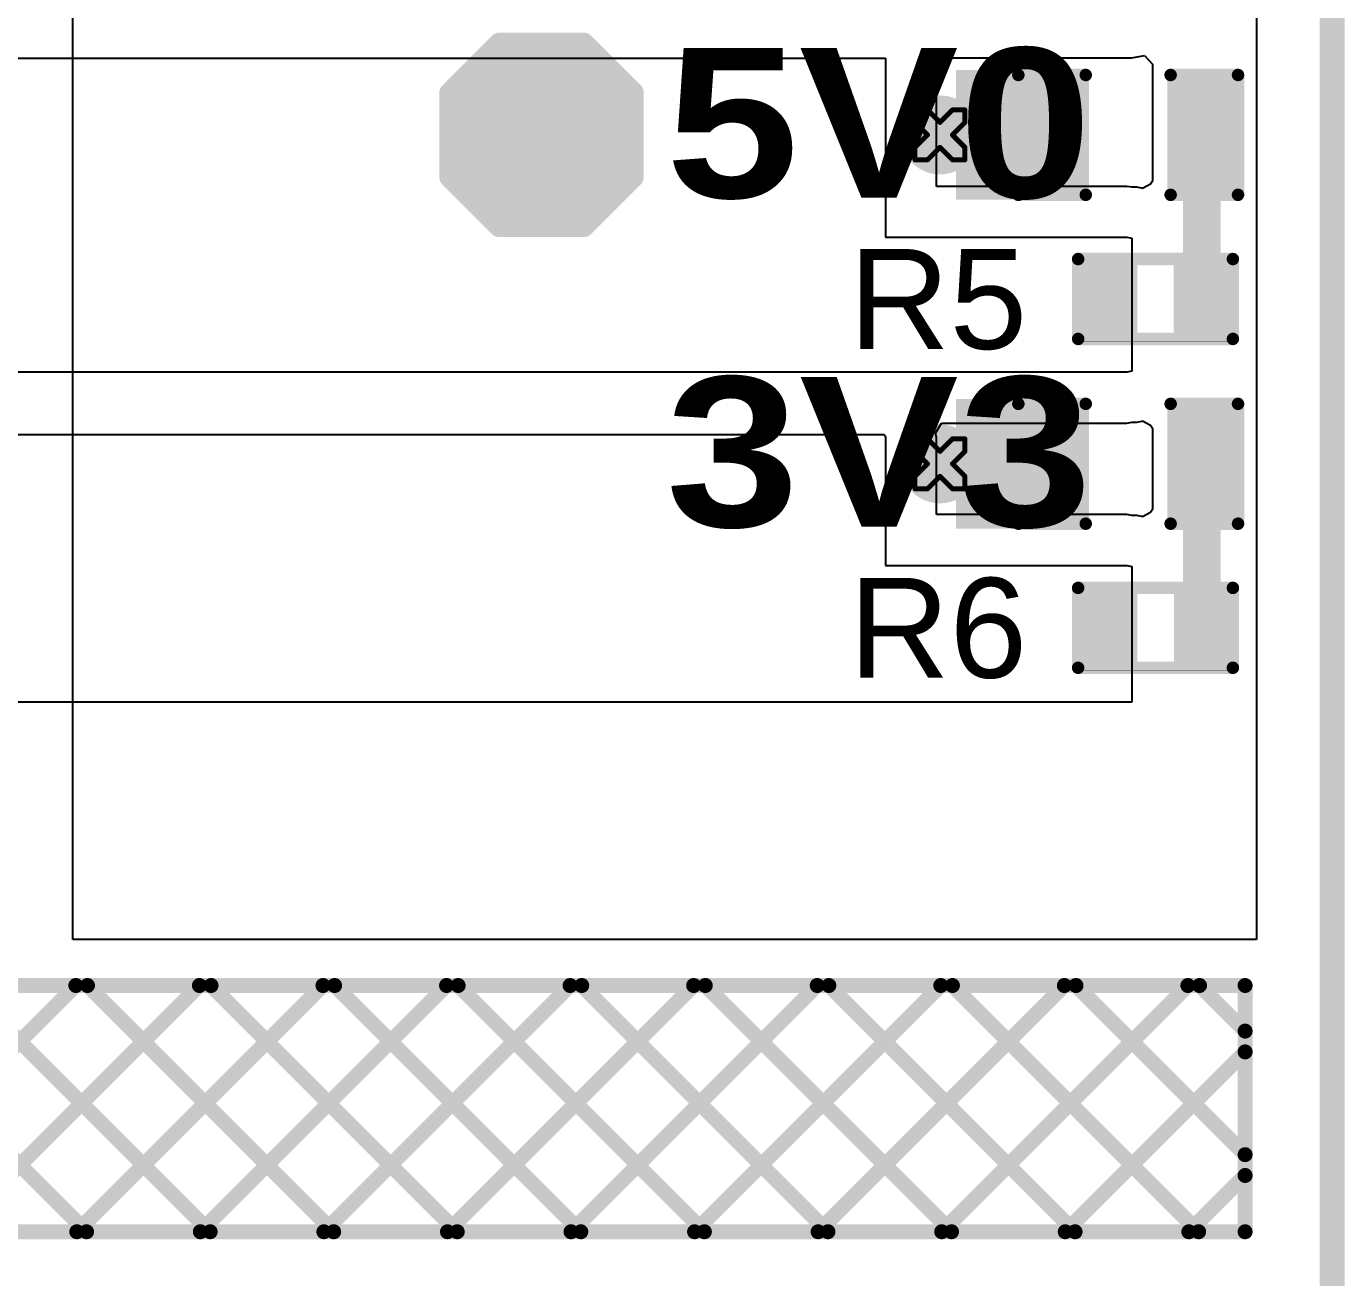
# Model space of a CAD drawing. Header units: inches. Extents: x 0 to 212, y 0 to 208.
# Drawn here: x 7.587 to 8.115, y 1.905 to 2.406 of the extents above; entities that cross this region are included whole.
import ezdxf

# ---------------------------------------------------------------- set-up
doc = ezdxf.new("R2010")
doc.units = ezdxf.units.IN
doc.header["$MEASUREMENT"] = 0
for name, color, linetype in [('Board Outline', 216, 'Continuous'), ('Bottom Layer', 5, 'Continuous'), ('Bottom Overlay', 54, 'Continuous'), ('Bottom Solder', 6, 'Continuous'), ('Drill Drawing', 1, 'Continuous'), ('Top Layer', 1, 'Continuous'), ('Top Overlay', 2, 'Continuous'), ('Top Paste', 8, 'Continuous'), ('Top Solder', 216, 'Continuous'), ('Via Holes', 16, 'Continuous')]:
    doc.layers.add(name, color=color, linetype=linetype)
doc.styles.add('Arial', font='', dxfattribs={"height": 0.2})
doc.styles.add('Arial Black_Bold', font='', dxfattribs={"height": 0.2})
doc.styles.get('Arial').set_extended_font_data('Arial')
doc.styles.get('Arial Black_Bold').set_extended_font_data('Arial Black', bold=True)

# ---------------------------------------------------------------- blocks, each defined once
blk = doc.blocks.new('T__________19')
at = {"layer": 'Top Layer'}
blk.add_hatch(color=1, dxfattribs=at).paths.add_polyline_path([(0.015, 0.03), (-0.015, 0.03), (-0.03, 0.015), (-0.03, -0.015), (-0.015, -0.03), (0.015, -0.03), (0.03, -0.015), (0.03, 0.015)])
at = {"layer": 'Top Paste'}
blk.add_hatch(color=8, dxfattribs=at).paths.add_polyline_path([(0.015, 0.03), (-0.015, 0.03), (-0.03, 0.015), (-0.03, -0.015), (-0.015, -0.03), (0.015, -0.03), (0.03, -0.015), (0.03, 0.015)])
at = {"layer": 'Top Solder'}
blk.add_hatch(color=216, dxfattribs=at).paths.add_polyline_path([(0.017, 0.034), (-0.017, 0.034), (-0.034, 0.017), (-0.034, -0.017), (-0.017, -0.034), (0.017, -0.034), (0.034, -0.017), (0.034, 0.017)])
at = {"layer": 'Top Overlay'}
for points in [[(-0.037, 0.017, 0.007874, 0.007874, 0), (-0.017, 0.037, 0.007874, 0.007874, 0)], [(-0.017, 0.037, 0.007874, 0.007874, 0), (0.017, 0.037, 0.007874, 0.007874, 0)], [(0.017, 0.037, 0.007874, 0.007874, 0), (0.037, 0.017, 0.007874, 0.007874, 0)], [(-0.037, -0.017, 0.007874, 0.007874, 0), (-0.037, 0.017, 0.007874, 0.007874, 0)], [(0.037, -0.017, 0.007874, 0.007874, 0), (0.037, 0.017, 0.007874, 0.007874, 0)], [(-0.037, -0.017, 0.007874, 0.007874, 0), (-0.017, -0.037, 0.007874, 0.007874, 0)], [(0.017, -0.037, 0.007874, 0.007874, 0), (0.037, -0.017, 0.007874, 0.007874, 0)], [(-0.017, -0.037, 0.007874, 0.007874, 0), (0.017, -0.037, 0.007874, 0.007874, 0)]]:
    blk.add_lwpolyline(points, format="xyseb", dxfattribs=at)
for points in [[(-0.0189685, 0.037, 0.003937, 0.003937, 1), (-0.0150315, 0.037, 0.003937, 0.003937, 1)], [(-0.0189685, 0.037, 0.003937, 0.003937, 1), (-0.0150315, 0.037, 0.003937, 0.003937, 1)], [(0.0150315, 0.037, 0.003937, 0.003937, 1), (0.0189685, 0.037, 0.003937, 0.003937, 1)], [(0.0150315, 0.037, 0.003937, 0.003937, 1), (0.0189685, 0.037, 0.003937, 0.003937, 1)], [(-0.0389685, 0.017, 0.003937, 0.003937, 1), (-0.0350315, 0.017, 0.003937, 0.003937, 1)], [(-0.0389685, 0.017, 0.003937, 0.003937, 1), (-0.0350315, 0.017, 0.003937, 0.003937, 1)], [(0.0350315, 0.017, 0.003937, 0.003937, 1), (0.0389685, 0.017, 0.003937, 0.003937, 1)], [(0.0350315, 0.017, 0.003937, 0.003937, 1), (0.0389685, 0.017, 0.003937, 0.003937, 1)], [(-0.0389685, -0.017, 0.003937, 0.003937, 1), (-0.0350315, -0.017, 0.003937, 0.003937, 1)], [(-0.0389685, -0.017, 0.003937, 0.003937, 1), (-0.0350315, -0.017, 0.003937, 0.003937, 1)], [(0.0350315, -0.017, 0.003937, 0.003937, 1), (0.0389685, -0.017, 0.003937, 0.003937, 1)], [(0.0350315, -0.017, 0.003937, 0.003937, 1), (0.0389685, -0.017, 0.003937, 0.003937, 1)], [(-0.0189685, -0.037, 0.003937, 0.003937, 1), (-0.0150315, -0.037, 0.003937, 0.003937, 1)], [(-0.0189685, -0.037, 0.003937, 0.003937, 1), (-0.0150315, -0.037, 0.003937, 0.003937, 1)], [(0.0150315, -0.037, 0.003937, 0.003937, 1), (0.0189685, -0.037, 0.003937, 0.003937, 1)], [(0.0150315, -0.037, 0.003937, 0.003937, 1), (0.0189685, -0.037, 0.003937, 0.003937, 1)]]:
    blk.add_lwpolyline(points, format="xyseb", close=True, dxfattribs=at)
blk = doc.blocks.new('R___0402_75')
at = {"layer": 'Top Layer'}
for points in [[(-0.0275, -0.0125), (-0.0275, 0.0125), (-0.009499999999999998, 0.0125), (-0.009500000000000001, -0.0125)], [(0.009499999999999998, -0.0125), (0.009500000000000001, 0.0125), (0.0275, 0.0125), (0.0275, -0.0125)]]:
    blk.add_hatch(color=1, dxfattribs=at).paths.add_polyline_path(points)
at = {"layer": 'Top Paste'}
for points in [[(-0.0275, -0.0125), (-0.0275, 0.0125), (-0.009499999999999998, 0.0125), (-0.009500000000000001, -0.0125)], [(0.009499999999999998, -0.0125), (0.009500000000000001, 0.0125), (0.0275, 0.0125), (0.0275, -0.0125)]]:
    blk.add_hatch(color=8, dxfattribs=at).paths.add_polyline_path(points)
at = {"layer": 'Top Solder'}
for points in [[(-0.0296654, -0.0146654), (-0.0296654, 0.0146654), (-0.007334599999999998, 0.0146654), (-0.007334600000000002, -0.0146654)], [(0.007334599999999998, -0.0146654), (0.007334600000000002, 0.0146654), (0.0296654, 0.0146654), (0.0296654, -0.0146654)]]:
    blk.add_hatch(color=216, dxfattribs=at).paths.add_polyline_path(points)
at = {"layer": 'Top Overlay'}
for points in [[(-0.031, 0.016, 0.005, 0.005, 0), (0.031, 0.016, 0.005, 0.005, 0)], [(-0.031, -0.016, 0.005, 0.005, 0), (-0.031, 0.016, 0.005, 0.005, 0)], [(0.031, -0.016, 0.005, 0.005, 0), (0.031, 0.016, 0.005, 0.005, 0)], [(-0.031, -0.016, 0.005, 0.005, 0), (0.031, -0.016, 0.005, 0.005, 0)], [(-0.0319999, -0.017, 0.000127, 0.000127, 0), (0.032, -0.017, 0.000127, 0.000127, 0)]]:
    blk.add_lwpolyline(points, format="xyseb", dxfattribs=at)
for points in [[(-0.03225, 0.016, 0.0025, 0.0025, 1), (-0.02975, 0.016, 0.0025, 0.0025, 1)], [(-0.03225, 0.016, 0.0025, 0.0025, 1), (-0.02975, 0.016, 0.0025, 0.0025, 1)], [(0.02975, 0.016, 0.0025, 0.0025, 1), (0.03225, 0.016, 0.0025, 0.0025, 1)], [(0.02975, 0.016, 0.0025, 0.0025, 1), (0.03225, 0.016, 0.0025, 0.0025, 1)], [(-0.03225, -0.016, 0.0025, 0.0025, 1), (-0.02975, -0.016, 0.0025, 0.0025, 1)], [(-0.03225, -0.016, 0.0025, 0.0025, 1), (-0.02975, -0.016, 0.0025, 0.0025, 1)], [(0.02975, -0.016, 0.0025, 0.0025, 1), (0.03225, -0.016, 0.0025, 0.0025, 1)], [(0.02975, -0.016, 0.0025, 0.0025, 1), (0.03225, -0.016, 0.0025, 0.0025, 1)], [(-0.0320316, -0.017, 6.35e-05, 6.35e-05, 1), (-0.0319682, -0.017, 6.35e-05, 6.35e-05, 1)], [(0.0319683, -0.017, 6.35e-05, 6.35e-05, 1), (0.0320317, -0.017, 6.35e-05, 6.35e-05, 1)]]:
    blk.add_lwpolyline(points, format="xyseb", close=True, dxfattribs=at)
blk = doc.blocks.new('R___0402_76')
at = {"layer": 'Top Layer'}
for points in [[(-0.0275, -0.0125), (-0.0275, 0.0125), (-0.009499999999999998, 0.0125), (-0.009500000000000001, -0.0125)], [(0.009499999999999998, -0.0125), (0.009500000000000001, 0.0125), (0.0275, 0.0125), (0.0275, -0.0125)]]:
    blk.add_hatch(color=1, dxfattribs=at).paths.add_polyline_path(points)
at = {"layer": 'Top Paste'}
for points in [[(-0.0275, -0.0125), (-0.0275, 0.0125), (-0.009499999999999998, 0.0125), (-0.009500000000000001, -0.0125)], [(0.009499999999999998, -0.0125), (0.009500000000000001, 0.0125), (0.0275, 0.0125), (0.0275, -0.0125)]]:
    blk.add_hatch(color=8, dxfattribs=at).paths.add_polyline_path(points)
at = {"layer": 'Top Solder'}
for points in [[(-0.0296654, -0.0146654), (-0.0296654, 0.0146654), (-0.007334599999999998, 0.0146654), (-0.007334600000000002, -0.0146654)], [(0.007334599999999998, -0.0146654), (0.007334600000000002, 0.0146654), (0.0296654, 0.0146654), (0.0296654, -0.0146654)]]:
    blk.add_hatch(color=216, dxfattribs=at).paths.add_polyline_path(points)
at = {"layer": 'Top Overlay'}
for points in [[(-0.031, 0.016, 0.005, 0.005, 0), (0.031, 0.016, 0.005, 0.005, 0)], [(-0.031, -0.016, 0.005, 0.005, 0), (-0.031, 0.016, 0.005, 0.005, 0)], [(0.031, -0.016, 0.005, 0.005, 0), (0.031, 0.016, 0.005, 0.005, 0)], [(-0.031, -0.016, 0.005, 0.005, 0), (0.031, -0.016, 0.005, 0.005, 0)], [(-0.0319999, -0.017, 0.000127, 0.000127, 0), (0.032, -0.017, 0.000127, 0.000127, 0)]]:
    blk.add_lwpolyline(points, format="xyseb", dxfattribs=at)
for points in [[(-0.03225, 0.016, 0.0025, 0.0025, 1), (-0.02975, 0.016, 0.0025, 0.0025, 1)], [(-0.03225, 0.016, 0.0025, 0.0025, 1), (-0.02975, 0.016, 0.0025, 0.0025, 1)], [(0.02975, 0.016, 0.0025, 0.0025, 1), (0.03225, 0.016, 0.0025, 0.0025, 1)], [(0.02975, 0.016, 0.0025, 0.0025, 1), (0.03225, 0.016, 0.0025, 0.0025, 1)], [(-0.03225, -0.016, 0.0025, 0.0025, 1), (-0.02975, -0.016, 0.0025, 0.0025, 1)], [(-0.03225, -0.016, 0.0025, 0.0025, 1), (-0.02975, -0.016, 0.0025, 0.0025, 1)], [(0.02975, -0.016, 0.0025, 0.0025, 1), (0.03225, -0.016, 0.0025, 0.0025, 1)], [(0.02975, -0.016, 0.0025, 0.0025, 1), (0.03225, -0.016, 0.0025, 0.0025, 1)], [(-0.0320316, -0.017, 6.35e-05, 6.35e-05, 1), (-0.0319682, -0.017, 6.35e-05, 6.35e-05, 1)], [(0.0319683, -0.017, 6.35e-05, 6.35e-05, 1), (0.0320317, -0.017, 6.35e-05, 6.35e-05, 1)]]:
    blk.add_lwpolyline(points, format="xyseb", close=True, dxfattribs=at)
blk = doc.blocks.new('LED_0603_88')
at = {"layer": 'Top Layer'}
for points in [[(-0.03937, 0.01968505), (-0.019685, 0.01968505), (-0.019685, -0.01968505), (-0.03937, -0.01968505)], [(0.0196851, 0.01968505), (0.0393701, 0.01968505), (0.0393701, -0.01968505), (0.0196851, -0.01968505)]]:
    blk.add_hatch(color=1, dxfattribs=at).paths.add_polyline_path(points)
at = {"layer": 'Top Overlay'}
blk.add_hatch(color=2, dxfattribs=at).paths.add_polyline_path([(0.0440003, -0.0259993), (0.0690001, -0.0259993), (0.0690001, 0.0260007), (0.0440003, 0.0260007)])
at = {"layer": 'Top Paste'}
for points in [[(-0.03937, 0.01968505), (-0.019685, 0.01968505), (-0.019685, -0.01968505), (-0.03937, -0.01968505)], [(0.0196851, 0.01968505), (0.0393701, 0.01968505), (0.0393701, -0.01968505), (0.0196851, -0.01968505)]]:
    blk.add_hatch(color=8, dxfattribs=at).paths.add_polyline_path(points)
at = {"layer": 'Top Solder'}
for points in [[(-0.04337, 0.02368505), (-0.015685, 0.02368505), (-0.015685, -0.02368505), (-0.04337, -0.02368505)], [(0.0156851, 0.02368505), (0.0433701, 0.02368505), (0.0433701, -0.02368505), (0.0156851, -0.02368505)]]:
    blk.add_hatch(color=216, dxfattribs=at).paths.add_polyline_path(points)
at = {"layer": 'Top Overlay'}
for points in [[(-0.017, 0.024, 0.005, 0.005, 0), (-0.044, 0.0240001, 0.005, 0.005, 0)], [(-0.044, 0.0240001, 0.005, 0.005, 0), (-0.044, -0.0240001, 0.005, 0.005, 0)], [(0.0440001, 0.024, 0.005, 0.005, 0), (0.017, 0.0240001, 0.005, 0.005, 0)], [(0.0440001, 0.024, 0.005, 0.005, 0), (0.0440001, -0.024, 0.005, 0.005, 0)], [(-0.017, -0.024, 0.005, 0.005, 0), (-0.044, -0.0240001, 0.005, 0.005, 0)], [(0.0440001, -0.024, 0.005, 0.005, 0), (0.017, -0.0240001, 0.005, 0.005, 0)]]:
    blk.add_lwpolyline(points, format="xyseb", dxfattribs=at)
for points in [[(-0.04525, 0.0240001, 0.0025, 0.0025, 1), (-0.04275, 0.0240001, 0.0025, 0.0025, 1)], [(-0.04525, 0.0240001, 0.0025, 0.0025, 1), (-0.04275, 0.0240001, 0.0025, 0.0025, 1)], [(-0.01825, 0.024, 0.0025, 0.0025, 1), (-0.01575, 0.024, 0.0025, 0.0025, 1)], [(0.01575, 0.0240001, 0.0025, 0.0025, 1), (0.01825, 0.0240001, 0.0025, 0.0025, 1)], [(0.0427501, 0.024, 0.0025, 0.0025, 1), (0.0452501, 0.024, 0.0025, 0.0025, 1)], [(0.0427501, 0.024, 0.0025, 0.0025, 1), (0.0452501, 0.024, 0.0025, 0.0025, 1)], [(-0.04525, -0.0240001, 0.0025, 0.0025, 1), (-0.04275, -0.0240001, 0.0025, 0.0025, 1)], [(-0.04525, -0.0240001, 0.0025, 0.0025, 1), (-0.04275, -0.0240001, 0.0025, 0.0025, 1)], [(-0.01825, -0.024, 0.0025, 0.0025, 1), (-0.01575, -0.024, 0.0025, 0.0025, 1)], [(0.01575, -0.0240001, 0.0025, 0.0025, 1), (0.01825, -0.0240001, 0.0025, 0.0025, 1)], [(0.0427501, -0.024, 0.0025, 0.0025, 1), (0.0452501, -0.024, 0.0025, 0.0025, 1)], [(0.0427501, -0.024, 0.0025, 0.0025, 1), (0.0452501, -0.024, 0.0025, 0.0025, 1)]]:
    blk.add_lwpolyline(points, format="xyseb", close=True, dxfattribs=at)
blk = doc.blocks.new('LED_0603_89')
at = {"layer": 'Top Layer'}
for points in [[(-0.03937, 0.01968505), (-0.019685, 0.01968505), (-0.019685, -0.01968505), (-0.03937, -0.01968505)], [(0.0196851, 0.01968505), (0.0393701, 0.01968505), (0.0393701, -0.01968505), (0.0196851, -0.01968505)]]:
    blk.add_hatch(color=1, dxfattribs=at).paths.add_polyline_path(points)
at = {"layer": 'Top Overlay'}
blk.add_hatch(color=2, dxfattribs=at).paths.add_polyline_path([(0.044, -0.0260012), (0.0689998, -0.0260012), (0.0689998, 0.0259988), (0.044, 0.0259988)])
at = {"layer": 'Top Paste'}
for points in [[(-0.03937, 0.01968505), (-0.019685, 0.01968505), (-0.019685, -0.01968505), (-0.03937, -0.01968505)], [(0.0196851, 0.01968505), (0.0393701, 0.01968505), (0.0393701, -0.01968505), (0.0196851, -0.01968505)]]:
    blk.add_hatch(color=8, dxfattribs=at).paths.add_polyline_path(points)
at = {"layer": 'Top Solder'}
for points in [[(-0.04337, 0.02368505), (-0.015685, 0.02368505), (-0.015685, -0.02368505), (-0.04337, -0.02368505)], [(0.0156851, 0.02368505), (0.0433701, 0.02368505), (0.0433701, -0.02368505), (0.0156851, -0.02368505)]]:
    blk.add_hatch(color=216, dxfattribs=at).paths.add_polyline_path(points)
at = {"layer": 'Top Overlay'}
for points in [[(-0.044, 0.0240001, 0.005, 0.005, 0), (-0.044, -0.0240001, 0.005, 0.005, 0)], [(-0.017, 0.024, 0.005, 0.005, 0), (-0.044, 0.0240001, 0.005, 0.005, 0)], [(0.0440001, 0.024, 0.005, 0.005, 0), (0.017, 0.024, 0.005, 0.005, 0)], [(0.0440001, 0.024, 0.005, 0.005, 0), (0.0440001, -0.024, 0.005, 0.005, 0)], [(-0.017, -0.024, 0.005, 0.005, 0), (-0.044, -0.0240001, 0.005, 0.005, 0)], [(0.0440001, -0.024, 0.005, 0.005, 0), (0.017, -0.024, 0.005, 0.005, 0)]]:
    blk.add_lwpolyline(points, format="xyseb", dxfattribs=at)
for points in [[(-0.04525, 0.0240001, 0.0025, 0.0025, 1), (-0.04275, 0.0240001, 0.0025, 0.0025, 1)], [(-0.04525, 0.0240001, 0.0025, 0.0025, 1), (-0.04275, 0.0240001, 0.0025, 0.0025, 1)], [(-0.01825, 0.024, 0.0025, 0.0025, 1), (-0.01575, 0.024, 0.0025, 0.0025, 1)], [(0.01575, 0.024, 0.0025, 0.0025, 1), (0.01825, 0.024, 0.0025, 0.0025, 1)], [(0.0427501, 0.024, 0.0025, 0.0025, 1), (0.0452501, 0.024, 0.0025, 0.0025, 1)], [(0.0427501, 0.024, 0.0025, 0.0025, 1), (0.0452501, 0.024, 0.0025, 0.0025, 1)], [(-0.04525, -0.0240001, 0.0025, 0.0025, 1), (-0.04275, -0.0240001, 0.0025, 0.0025, 1)], [(-0.04525, -0.0240001, 0.0025, 0.0025, 1), (-0.04275, -0.0240001, 0.0025, 0.0025, 1)], [(-0.01825, -0.024, 0.0025, 0.0025, 1), (-0.01575, -0.024, 0.0025, 0.0025, 1)], [(0.01575, -0.024, 0.0025, 0.0025, 1), (0.01825, -0.024, 0.0025, 0.0025, 1)], [(0.0427501, -0.024, 0.0025, 0.0025, 1), (0.0452501, -0.024, 0.0025, 0.0025, 1)], [(0.0427501, -0.024, 0.0025, 0.0025, 1), (0.0452501, -0.024, 0.0025, 0.0025, 1)]]:
    blk.add_lwpolyline(points, format="xyseb", close=True, dxfattribs=at)

msp = doc.modelspace()

# ---------------------------------------------------------------- hatches: boundary and pattern name
at = {"layer": 'Bottom Layer'}
h = msp.add_hatch(color=5, dxfattribs=at)
edge = h.paths.add_edge_path()
edge.add_arc((7.9527559, 2.3623369), 0.011811, 0, 360)
h = msp.add_hatch(color=5, dxfattribs=at)
edge = h.paths.add_edge_path()
edge.add_arc((7.9527559, 2.2305743), 0.011811, 0, 360)
at = {"layer": 'Bottom Solder'}
h = msp.add_hatch(color=6, dxfattribs=at)
edge = h.paths.add_edge_path()
edge.add_arc((7.9527559, 2.3623369), 0.015811, 0, 360)
h = msp.add_hatch(color=6, dxfattribs=at)
edge = h.paths.add_edge_path()
edge.add_arc((7.9527559, 2.2305743), 0.015811, 0, 360)
at = {"layer": 'Top Layer'}
h = msp.add_hatch(color=1, dxfattribs=at)
edge = h.paths.add_edge_path()
edge.add_arc((7.9527559, 2.3623369), 0.011811, 0, 360)
h = msp.add_hatch(color=1, dxfattribs=at)
edge = h.paths.add_edge_path()
edge.add_arc((7.9527559, 2.2305743), 0.011811, 0, 360)
at = {"layer": 'Top Solder'}
h = msp.add_hatch(color=216, dxfattribs=at)
edge = h.paths.add_edge_path()
edge.add_arc((7.9527559, 2.3623369), 0.015811, 0, 360)
h = msp.add_hatch(color=216, dxfattribs=at)
edge = h.paths.add_edge_path()
edge.add_arc((7.9527559, 2.2305743), 0.015811, 0, 360)
at = {"layer": 'Via Holes'}
h = msp.add_hatch(color=7, dxfattribs=at)
edge = h.paths.add_edge_path()
edge.add_arc((7.9527559, 2.3623369), 0.0059055, 0, 360)
h = msp.add_hatch(color=7, dxfattribs=at)
edge = h.paths.add_edge_path()
edge.add_arc((7.9527559, 2.2305743), 0.0059055, 0, 360)

# ---------------------------------------------------------------- linework, layer by layer
at = {"layer": 'Board Outline'}
msp.add_lwpolyline([(8.1098684, -0.1538323, 0.01, 0.01, 0), (8.1098684, 4.1768764, 0.01, 0.01, 0)], format="xyseb", dxfattribs=at)
at = {"layer": 'Bottom Layer'}
for p, q in [((8.07961, 3.9145167), (8.07961, 2.04)), ((7.6053918, 2.04), (7.6053918, 2.6129853)), ((8.07961, 2.04), (7.6053918, 2.04))]:
    msp.add_line(p, q, dxfattribs=at)
at = {"layer": 'Bottom Overlay'}
for points in [[(-0.122, 2.0216259, 0.006, 0.006, 0), (8.075, 2.0216259, 0.006, 0.006, 0)], [(7.5079855, 1.923, 0.006, 0.006, 0), (7.6066114, 2.0216259, 0.006, 0.006, 0)], [(7.5122792, 2.0216259, 0.006, 0.006, 0), (7.6109051, 1.923, 0.006, 0.006, 0)], [(7.557483, 1.923, 0.006, 0.006, 0), (7.6561089, 2.0216259, 0.006, 0.006, 0)], [(7.5617767, 2.0216259, 0.006, 0.006, 0), (7.6604026, 1.923, 0.006, 0.006, 0)], [(7.6069805, 1.923, 0.006, 0.006, 0), (7.7056064, 2.0216259, 0.006, 0.006, 0)], [(7.6112742, 2.0216259, 0.006, 0.006, 0), (7.7099001, 1.923, 0.006, 0.006, 0)], [(7.656478, 1.923, 0.006, 0.006, 0), (7.7551039, 2.0216259, 0.006, 0.006, 0)], [(7.6607717, 2.0216259, 0.006, 0.006, 0), (7.7593976, 1.923, 0.006, 0.006, 0)], [(7.7059755, 1.923, 0.006, 0.006, 0), (7.8046014, 2.0216259, 0.006, 0.006, 0)], [(7.7102692, 2.0216259, 0.006, 0.006, 0), (7.8088951, 1.923, 0.006, 0.006, 0)], [(7.755473, 1.923, 0.006, 0.006, 0), (7.8540989, 2.0216259, 0.006, 0.006, 0)], [(7.7597667, 2.0216259, 0.006, 0.006, 0), (7.8583926, 1.923, 0.006, 0.006, 0)], [(7.8049705, 1.923, 0.006, 0.006, 0), (7.9035964, 2.0216259, 0.006, 0.006, 0)], [(7.8092642, 2.0216259, 0.006, 0.006, 0), (7.9078901, 1.923, 0.006, 0.006, 0)], [(7.854468, 1.923, 0.006, 0.006, 0), (7.9530939, 2.0216259, 0.006, 0.006, 0)], [(7.8587617, 2.0216259, 0.006, 0.006, 0), (7.9573876, 1.923, 0.006, 0.006, 0)], [(7.9039655, 1.923, 0.006, 0.006, 0), (8.0025914, 2.0216259, 0.006, 0.006, 0)], [(7.9082592, 2.0216259, 0.006, 0.006, 0), (8.0068851, 1.923, 0.006, 0.006, 0)], [(7.953463, 1.923, 0.006, 0.006, 0), (8.0520889, 2.0216259, 0.006, 0.006, 0)], [(7.9577525, 2.0216259, 0.006, 0.006, 0), (8.0563784, 1.923, 0.006, 0.006, 0)], [(8.00725, 2.0216259, 0.006, 0.006, 0), (8.075, 1.9538759, 0.006, 0.006, 0)], [(8.0567475, 2.0216259, 0.006, 0.006, 0), (8.075, 2.0033734, 0.006, 0.006, 0)], [(8.075, 1.923, 0.006, 0.006, 0), (8.075, 2.0216259, 0.006, 0.006, 0)], [(8.0029605, 1.923, 0.006, 0.006, 0), (8.075, 1.9950395, 0.006, 0.006, 0)], [(8.052458, 1.923, 0.006, 0.006, 0), (8.075, 1.945542, 0.006, 0.006, 0)], [(-0.122, 1.923, 0.006, 0.006, 0), (8.075, 1.923, 0.006, 0.006, 0)]]:
    msp.add_lwpolyline(points, format="xyseb", dxfattribs=at)
for points in [[(7.6051114, 2.0216259, 0.003, 0.003, 1), (7.6081114, 2.0216259, 0.003, 0.003, 1)], [(7.6097742, 2.0216259, 0.003, 0.003, 1), (7.6127742, 2.0216259, 0.003, 0.003, 1)], [(7.6546089, 2.0216259, 0.003, 0.003, 1), (7.6576089, 2.0216259, 0.003, 0.003, 1)], [(7.6592717, 2.0216259, 0.003, 0.003, 1), (7.6622717, 2.0216259, 0.003, 0.003, 1)], [(7.7041064, 2.0216259, 0.003, 0.003, 1), (7.7071064, 2.0216259, 0.003, 0.003, 1)], [(7.7087692, 2.0216259, 0.003, 0.003, 1), (7.7117692, 2.0216259, 0.003, 0.003, 1)], [(7.7536039, 2.0216259, 0.003, 0.003, 1), (7.7566039, 2.0216259, 0.003, 0.003, 1)], [(7.7582667, 2.0216259, 0.003, 0.003, 1), (7.7612667, 2.0216259, 0.003, 0.003, 1)], [(7.8031014, 2.0216259, 0.003, 0.003, 1), (7.8061014, 2.0216259, 0.003, 0.003, 1)], [(7.8077642, 2.0216259, 0.003, 0.003, 1), (7.8107642, 2.0216259, 0.003, 0.003, 1)], [(7.8525989, 2.0216259, 0.003, 0.003, 1), (7.8555989, 2.0216259, 0.003, 0.003, 1)], [(7.8572617, 2.0216259, 0.003, 0.003, 1), (7.8602617, 2.0216259, 0.003, 0.003, 1)], [(7.9020964, 2.0216259, 0.003, 0.003, 1), (7.9050964, 2.0216259, 0.003, 0.003, 1)], [(7.9067592, 2.0216259, 0.003, 0.003, 1), (7.9097592, 2.0216259, 0.003, 0.003, 1)], [(7.9515939, 2.0216259, 0.003, 0.003, 1), (7.9545939, 2.0216259, 0.003, 0.003, 1)], [(7.9562525, 2.0216259, 0.003, 0.003, 1), (7.9592525, 2.0216259, 0.003, 0.003, 1)], [(8.0010914, 2.0216259, 0.003, 0.003, 1), (8.0040914, 2.0216259, 0.003, 0.003, 1)], [(8.00575, 2.0216259, 0.003, 0.003, 1), (8.00875, 2.0216259, 0.003, 0.003, 1)], [(8.0505889, 2.0216259, 0.003, 0.003, 1), (8.0535889, 2.0216259, 0.003, 0.003, 1)], [(8.0552475, 2.0216259, 0.003, 0.003, 1), (8.0582475, 2.0216259, 0.003, 0.003, 1)], [(8.0735, 2.0216259, 0.003, 0.003, 1), (8.0765, 2.0216259, 0.003, 0.003, 1)], [(8.0735, 2.0216259, 0.003, 0.003, 1), (8.0765, 2.0216259, 0.003, 0.003, 1)], [(8.0735, 2.0033734, 0.003, 0.003, 1), (8.0765, 2.0033734, 0.003, 0.003, 1)], [(8.0735, 1.9950395, 0.003, 0.003, 1), (8.0765, 1.9950395, 0.003, 0.003, 1)], [(8.0735, 1.9538759, 0.003, 0.003, 1), (8.0765, 1.9538759, 0.003, 0.003, 1)], [(8.0735, 1.945542, 0.003, 0.003, 1), (8.0765, 1.945542, 0.003, 0.003, 1)], [(7.6054805, 1.923, 0.003, 0.003, 1), (7.6084805, 1.923, 0.003, 0.003, 1)], [(7.6094051, 1.923, 0.003, 0.003, 1), (7.6124051, 1.923, 0.003, 0.003, 1)], [(7.654978, 1.923, 0.003, 0.003, 1), (7.657978, 1.923, 0.003, 0.003, 1)], [(7.6589026, 1.923, 0.003, 0.003, 1), (7.6619026, 1.923, 0.003, 0.003, 1)], [(7.7044755, 1.923, 0.003, 0.003, 1), (7.7074755, 1.923, 0.003, 0.003, 1)], [(7.7084001, 1.923, 0.003, 0.003, 1), (7.7114001, 1.923, 0.003, 0.003, 1)], [(7.753973, 1.923, 0.003, 0.003, 1), (7.756973, 1.923, 0.003, 0.003, 1)], [(7.7578976, 1.923, 0.003, 0.003, 1), (7.7608976, 1.923, 0.003, 0.003, 1)], [(7.8034705, 1.923, 0.003, 0.003, 1), (7.8064705, 1.923, 0.003, 0.003, 1)], [(7.8073951, 1.923, 0.003, 0.003, 1), (7.8103951, 1.923, 0.003, 0.003, 1)], [(7.852968, 1.923, 0.003, 0.003, 1), (7.855968, 1.923, 0.003, 0.003, 1)], [(7.8568926, 1.923, 0.003, 0.003, 1), (7.8598926, 1.923, 0.003, 0.003, 1)], [(7.9024655, 1.923, 0.003, 0.003, 1), (7.9054655, 1.923, 0.003, 0.003, 1)], [(7.9063901, 1.923, 0.003, 0.003, 1), (7.9093901, 1.923, 0.003, 0.003, 1)], [(7.951963, 1.923, 0.003, 0.003, 1), (7.954963, 1.923, 0.003, 0.003, 1)], [(7.9558876, 1.923, 0.003, 0.003, 1), (7.9588876, 1.923, 0.003, 0.003, 1)], [(8.0014605, 1.923, 0.003, 0.003, 1), (8.0044605, 1.923, 0.003, 0.003, 1)], [(8.0053851, 1.923, 0.003, 0.003, 1), (8.0083851, 1.923, 0.003, 0.003, 1)], [(8.050958, 1.923, 0.003, 0.003, 1), (8.053958, 1.923, 0.003, 0.003, 1)], [(8.0548784, 1.923, 0.003, 0.003, 1), (8.0578784, 1.923, 0.003, 0.003, 1)], [(8.0735, 1.923, 0.003, 0.003, 1), (8.0765, 1.923, 0.003, 0.003, 1)], [(8.0735, 1.923, 0.003, 0.003, 1), (8.0765, 1.923, 0.003, 0.003, 1)]]:
    msp.add_lwpolyline(points, format="xyseb", close=True, dxfattribs=at)
at = {"layer": 'Drill Drawing'}
for points in [[(7.9427559, 2.3673369, 0.002, 0.002, 0), (7.9427559, 2.3723369, 0.002, 0.002, 0)], [(7.9427559, 2.3723369, 0.002, 0.002, 0), (7.9477559, 2.3723369, 0.002, 0.002, 0)], [(7.9477559, 2.3723369, 0.002, 0.002, 0), (7.9527559, 2.3673369, 0.002, 0.002, 0)], [(7.9527559, 2.3673369, 0.002, 0.002, 0), (7.9577559, 2.3723369, 0.002, 0.002, 0)], [(7.9577559, 2.3723369, 0.002, 0.002, 0), (7.9627559, 2.3723369, 0.002, 0.002, 0)], [(7.9627559, 2.3673369, 0.002, 0.002, 0), (7.9627559, 2.3723369, 0.002, 0.002, 0)], [(7.9427559, 2.3673369, 0.002, 0.002, 0), (7.9477559, 2.3623369, 0.002, 0.002, 0)], [(7.9577559, 2.3623369, 0.002, 0.002, 0), (7.9627559, 2.3673369, 0.002, 0.002, 0)], [(7.9427559, 2.3573369, 0.002, 0.002, 0), (7.9477559, 2.3623369, 0.002, 0.002, 0)], [(7.9577559, 2.3623369, 0.002, 0.002, 0), (7.9627559, 2.3573369, 0.002, 0.002, 0)], [(7.9427559, 2.3523369, 0.002, 0.002, 0), (7.9427559, 2.3573369, 0.002, 0.002, 0)], [(7.9477559, 2.3523369, 0.002, 0.002, 0), (7.9527559, 2.3573369, 0.002, 0.002, 0)], [(7.9527559, 2.3573369, 0.002, 0.002, 0), (7.9577559, 2.3523369, 0.002, 0.002, 0)], [(7.9627559, 2.3523369, 0.002, 0.002, 0), (7.9627559, 2.3573369, 0.002, 0.002, 0)], [(7.9427559, 2.3523369, 0.002, 0.002, 0), (7.9477559, 2.3523369, 0.002, 0.002, 0)], [(7.9577559, 2.3523369, 0.002, 0.002, 0), (7.9627559, 2.3523369, 0.002, 0.002, 0)], [(7.9427559, 2.2355743, 0.002, 0.002, 0), (7.9427559, 2.2405743, 0.002, 0.002, 0)], [(7.9427559, 2.2405743, 0.002, 0.002, 0), (7.9477559, 2.2405743, 0.002, 0.002, 0)], [(7.9477559, 2.2405743, 0.002, 0.002, 0), (7.9527559, 2.2355743, 0.002, 0.002, 0)], [(7.9527559, 2.2355743, 0.002, 0.002, 0), (7.9577559, 2.2405743, 0.002, 0.002, 0)], [(7.9577559, 2.2405743, 0.002, 0.002, 0), (7.9627559, 2.2405743, 0.002, 0.002, 0)], [(7.9627559, 2.2355743, 0.002, 0.002, 0), (7.9627559, 2.2405743, 0.002, 0.002, 0)], [(7.9427559, 2.2355743, 0.002, 0.002, 0), (7.9477559, 2.2305743, 0.002, 0.002, 0)], [(7.9577559, 2.2305743, 0.002, 0.002, 0), (7.9627559, 2.2355743, 0.002, 0.002, 0)], [(7.9427559, 2.2255743, 0.002, 0.002, 0), (7.9477559, 2.2305743, 0.002, 0.002, 0)], [(7.9577559, 2.2305743, 0.002, 0.002, 0), (7.9627559, 2.2255743, 0.002, 0.002, 0)], [(7.9427559, 2.2205743, 0.002, 0.002, 0), (7.9427559, 2.2255743, 0.002, 0.002, 0)], [(7.9477559, 2.2205743, 0.002, 0.002, 0), (7.9527559, 2.2255743, 0.002, 0.002, 0)], [(7.9527559, 2.2255743, 0.002, 0.002, 0), (7.9577559, 2.2205743, 0.002, 0.002, 0)], [(7.9627559, 2.2205743, 0.002, 0.002, 0), (7.9627559, 2.2255743, 0.002, 0.002, 0)], [(7.9427559, 2.2205743, 0.002, 0.002, 0), (7.9477559, 2.2205743, 0.002, 0.002, 0)], [(7.9577559, 2.2205743, 0.002, 0.002, 0), (7.9627559, 2.2205743, 0.002, 0.002, 0)]]:
    msp.add_lwpolyline(points, format="xyseb", dxfattribs=at)
for points in [[(7.9422559, 2.3723369, 0.001, 0.001, 1), (7.9432559, 2.3723369, 0.001, 0.001, 1)], [(7.9422559, 2.3723369, 0.001, 0.001, 1), (7.9432559, 2.3723369, 0.001, 0.001, 1)], [(7.9472559, 2.3723369, 0.001, 0.001, 1), (7.9482559, 2.3723369, 0.001, 0.001, 1)], [(7.9472559, 2.3723369, 0.001, 0.001, 1), (7.9482559, 2.3723369, 0.001, 0.001, 1)], [(7.9572559, 2.3723369, 0.001, 0.001, 1), (7.9582559, 2.3723369, 0.001, 0.001, 1)], [(7.9572559, 2.3723369, 0.001, 0.001, 1), (7.9582559, 2.3723369, 0.001, 0.001, 1)], [(7.9622559, 2.3723369, 0.001, 0.001, 1), (7.9632559, 2.3723369, 0.001, 0.001, 1)], [(7.9622559, 2.3723369, 0.001, 0.001, 1), (7.9632559, 2.3723369, 0.001, 0.001, 1)], [(7.9422559, 2.3673369, 0.001, 0.001, 1), (7.9432559, 2.3673369, 0.001, 0.001, 1)], [(7.9422559, 2.3673369, 0.001, 0.001, 1), (7.9432559, 2.3673369, 0.001, 0.001, 1)], [(7.9522559, 2.3673369, 0.001, 0.001, 1), (7.9532559, 2.3673369, 0.001, 0.001, 1)], [(7.9522559, 2.3673369, 0.001, 0.001, 1), (7.9532559, 2.3673369, 0.001, 0.001, 1)], [(7.9622559, 2.3673369, 0.001, 0.001, 1), (7.9632559, 2.3673369, 0.001, 0.001, 1)], [(7.9622559, 2.3673369, 0.001, 0.001, 1), (7.9632559, 2.3673369, 0.001, 0.001, 1)], [(7.9472559, 2.3623369, 0.001, 0.001, 1), (7.9482559, 2.3623369, 0.001, 0.001, 1)], [(7.9472559, 2.3623369, 0.001, 0.001, 1), (7.9482559, 2.3623369, 0.001, 0.001, 1)], [(7.9572559, 2.3623369, 0.001, 0.001, 1), (7.9582559, 2.3623369, 0.001, 0.001, 1)], [(7.9572559, 2.3623369, 0.001, 0.001, 1), (7.9582559, 2.3623369, 0.001, 0.001, 1)], [(7.9422559, 2.3573369, 0.001, 0.001, 1), (7.9432559, 2.3573369, 0.001, 0.001, 1)], [(7.9422559, 2.3573369, 0.001, 0.001, 1), (7.9432559, 2.3573369, 0.001, 0.001, 1)], [(7.9522559, 2.3573369, 0.001, 0.001, 1), (7.9532559, 2.3573369, 0.001, 0.001, 1)], [(7.9522559, 2.3573369, 0.001, 0.001, 1), (7.9532559, 2.3573369, 0.001, 0.001, 1)], [(7.9622559, 2.3573369, 0.001, 0.001, 1), (7.9632559, 2.3573369, 0.001, 0.001, 1)], [(7.9622559, 2.3573369, 0.001, 0.001, 1), (7.9632559, 2.3573369, 0.001, 0.001, 1)], [(7.9422559, 2.3523369, 0.001, 0.001, 1), (7.9432559, 2.3523369, 0.001, 0.001, 1)], [(7.9422559, 2.3523369, 0.001, 0.001, 1), (7.9432559, 2.3523369, 0.001, 0.001, 1)], [(7.9472559, 2.3523369, 0.001, 0.001, 1), (7.9482559, 2.3523369, 0.001, 0.001, 1)], [(7.9472559, 2.3523369, 0.001, 0.001, 1), (7.9482559, 2.3523369, 0.001, 0.001, 1)], [(7.9572559, 2.3523369, 0.001, 0.001, 1), (7.9582559, 2.3523369, 0.001, 0.001, 1)], [(7.9572559, 2.3523369, 0.001, 0.001, 1), (7.9582559, 2.3523369, 0.001, 0.001, 1)], [(7.9622559, 2.3523369, 0.001, 0.001, 1), (7.9632559, 2.3523369, 0.001, 0.001, 1)], [(7.9622559, 2.3523369, 0.001, 0.001, 1), (7.9632559, 2.3523369, 0.001, 0.001, 1)], [(7.9422559, 2.2405743, 0.001, 0.001, 1), (7.9432559, 2.2405743, 0.001, 0.001, 1)], [(7.9422559, 2.2405743, 0.001, 0.001, 1), (7.9432559, 2.2405743, 0.001, 0.001, 1)], [(7.9472559, 2.2405743, 0.001, 0.001, 1), (7.9482559, 2.2405743, 0.001, 0.001, 1)], [(7.9472559, 2.2405743, 0.001, 0.001, 1), (7.9482559, 2.2405743, 0.001, 0.001, 1)], [(7.9572559, 2.2405743, 0.001, 0.001, 1), (7.9582559, 2.2405743, 0.001, 0.001, 1)], [(7.9572559, 2.2405743, 0.001, 0.001, 1), (7.9582559, 2.2405743, 0.001, 0.001, 1)], [(7.9622559, 2.2405743, 0.001, 0.001, 1), (7.9632559, 2.2405743, 0.001, 0.001, 1)], [(7.9622559, 2.2405743, 0.001, 0.001, 1), (7.9632559, 2.2405743, 0.001, 0.001, 1)], [(7.9422559, 2.2355743, 0.001, 0.001, 1), (7.9432559, 2.2355743, 0.001, 0.001, 1)], [(7.9422559, 2.2355743, 0.001, 0.001, 1), (7.9432559, 2.2355743, 0.001, 0.001, 1)], [(7.9522559, 2.2355743, 0.001, 0.001, 1), (7.9532559, 2.2355743, 0.001, 0.001, 1)], [(7.9522559, 2.2355743, 0.001, 0.001, 1), (7.9532559, 2.2355743, 0.001, 0.001, 1)], [(7.9622559, 2.2355743, 0.001, 0.001, 1), (7.9632559, 2.2355743, 0.001, 0.001, 1)], [(7.9622559, 2.2355743, 0.001, 0.001, 1), (7.9632559, 2.2355743, 0.001, 0.001, 1)], [(7.9472559, 2.2305743, 0.001, 0.001, 1), (7.9482559, 2.2305743, 0.001, 0.001, 1)], [(7.9472559, 2.2305743, 0.001, 0.001, 1), (7.9482559, 2.2305743, 0.001, 0.001, 1)], [(7.9572559, 2.2305743, 0.001, 0.001, 1), (7.9582559, 2.2305743, 0.001, 0.001, 1)], [(7.9572559, 2.2305743, 0.001, 0.001, 1), (7.9582559, 2.2305743, 0.001, 0.001, 1)], [(7.9422559, 2.2255743, 0.001, 0.001, 1), (7.9432559, 2.2255743, 0.001, 0.001, 1)], [(7.9422559, 2.2255743, 0.001, 0.001, 1), (7.9432559, 2.2255743, 0.001, 0.001, 1)], [(7.9522559, 2.2255743, 0.001, 0.001, 1), (7.9532559, 2.2255743, 0.001, 0.001, 1)], [(7.9522559, 2.2255743, 0.001, 0.001, 1), (7.9532559, 2.2255743, 0.001, 0.001, 1)], [(7.9622559, 2.2255743, 0.001, 0.001, 1), (7.9632559, 2.2255743, 0.001, 0.001, 1)], [(7.9622559, 2.2255743, 0.001, 0.001, 1), (7.9632559, 2.2255743, 0.001, 0.001, 1)], [(7.9422559, 2.2205743, 0.001, 0.001, 1), (7.9432559, 2.2205743, 0.001, 0.001, 1)], [(7.9422559, 2.2205743, 0.001, 0.001, 1), (7.9432559, 2.2205743, 0.001, 0.001, 1)], [(7.9472559, 2.2205743, 0.001, 0.001, 1), (7.9482559, 2.2205743, 0.001, 0.001, 1)], [(7.9472559, 2.2205743, 0.001, 0.001, 1), (7.9482559, 2.2205743, 0.001, 0.001, 1)], [(7.9572559, 2.2205743, 0.001, 0.001, 1), (7.9582559, 2.2205743, 0.001, 0.001, 1)], [(7.9572559, 2.2205743, 0.001, 0.001, 1), (7.9582559, 2.2205743, 0.001, 0.001, 1)], [(7.9622559, 2.2205743, 0.001, 0.001, 1), (7.9632559, 2.2205743, 0.001, 0.001, 1)], [(7.9622559, 2.2205743, 0.001, 0.001, 1), (7.9632559, 2.2205743, 0.001, 0.001, 1)]]:
    msp.add_lwpolyline(points, format="xyseb", close=True, dxfattribs=at)
at = {"layer": 'Top Layer'}
for p, q in [((7.5525625, 2.3930997), (7.931, 2.3930997)), ((7.931, 2.3930997), (7.931, 2.3668084)), ((7.9513918, 2.3930996), (7.9514518, 2.3931727)), ((7.9513918, 2.3668084), (7.9513918, 2.3930996)), ((7.9514518, 2.3931727), (8.0296152, 2.3931727)), ((8.0296152, 2.3931727), (8.0347501, 2.3941941)), ((8.0347501, 2.3941941), (8.0378504, 2.3907323)), ((8.0378504, 2.3907323), (8.0378504, 2.3437696)), ((7.931, 2.3668084), (7.9309449, 2.3666754)), ((7.9309449, 2.3666754), (7.9309449, 2.3579984)), ((7.9513367, 2.3665302), (7.9513918, 2.3668071)), ((7.9513367, 2.3581435), (7.9513367, 2.3665302)), ((7.9513917, 2.3668078), (7.9513918, 2.3668084)), ((7.9513918, 2.3668071), (7.9513917, 2.3668078)), ((7.9309449, 2.3579984), (7.931, 2.3578654)), ((7.931, 2.3578654), (7.931, 2.3213369)), ((7.9513918, 2.3578666), (7.9513367, 2.3581435)), ((7.9513917, 2.357866), (7.9513918, 2.3578666)), ((7.9513918, 2.3578654), (7.9513917, 2.357866)), ((7.9513918, 2.3417287), (7.9513918, 2.3578654)), ((8.0276067, 2.3417287), (7.9513918, 2.3417287)), ((8.0295765, 2.3413369), (8.0276067, 2.3417287)), ((8.0315848, 2.3413369), (8.0295765, 2.3413369)), ((8.0335932, 2.3409374), (8.0315848, 2.3413369)), ((8.0338503, 2.3408309), (8.0335932, 2.3409374)), ((8.0370407, 2.3425557), (8.0338503, 2.3408309)), ((8.0378504, 2.3437696), (8.0370407, 2.3425557)), ((7.931, 2.3213369), (8.0276067, 2.3213369)), ((8.0276067, 2.3213369), (8.0296152, 2.3209374)), ((8.0296152, 2.3209374), (8.0296152, 2.2677191)), ((8.027607, 2.2673197), (7.5416804, 2.2673193)), ((8.0296152, 2.2677191), (8.027607, 2.2673197)), ((7.9510403, 2.2429278), (7.9533468, 2.2469016)), ((7.9533468, 2.2469016), (7.9533705, 2.2469278)), ((7.9533705, 2.2469278), (8.027607, 2.2469279)), ((8.027607, 2.2469279), (8.0295765, 2.2473197)), ((8.0295765, 2.2473197), (8.0315847, 2.2473196)), ((8.0315847, 2.2473196), (8.0335929, 2.247719)), ((8.0335929, 2.247719), (8.0338505, 2.2478257)), ((8.0338505, 2.2478257), (8.0370406, 2.2461011)), ((8.0370406, 2.2461011), (8.0378506, 2.244887)), ((8.0378506, 2.244887), (8.0378506, 2.2122748)), ((7.5336897, 2.2423103), (7.9303657, 2.2423103)), ((7.9303657, 2.2423103), (7.9307948, 2.2418368)), ((7.9307948, 2.2418368), (7.931, 2.2411605)), ((7.931, 2.2411605), (7.931, 2.2350458)), ((7.9513918, 2.2411605), (7.9510403, 2.2429278)), ((7.9513918, 2.2350458), (7.9513918, 2.2411605)), ((7.931, 2.2350458), (7.9309449, 2.2349128)), ((7.9309449, 2.2349128), (7.9309449, 2.2262358)), ((7.9513367, 2.2347676), (7.9513918, 2.2350445)), ((7.9513367, 2.2263809), (7.9513367, 2.2347676)), ((7.9513917, 2.2350452), (7.9513918, 2.2350458)), ((7.9513918, 2.2350445), (7.9513917, 2.2350452)), ((7.9309449, 2.2262358), (7.931, 2.2261028)), ((7.931, 2.2261028), (7.931, 2.1898421)), ((7.9513918, 2.226104), (7.9513367, 2.2263809)), ((7.9513917, 2.2261034), (7.9513918, 2.226104)), ((7.9513918, 2.2261028), (7.9513917, 2.2261034)), ((7.9513918, 2.2102339), (7.9513918, 2.2261028)), ((8.027607, 2.2102339), (7.9513918, 2.2102339)), ((8.0295765, 2.2098421), (8.027607, 2.2102339)), ((8.0315847, 2.2098422), (8.0295765, 2.2098421)), ((8.0335929, 2.2094428), (8.0315847, 2.2098422)), ((8.0338505, 2.2093361), (8.0335929, 2.2094428)), ((8.0370406, 2.2110607), (8.0338505, 2.2093361)), ((8.0378506, 2.2122748), (8.0370406, 2.2110607)), ((7.931, 2.1898421), (8.027607, 2.1898421)), ((8.027607, 2.1898421), (8.0296152, 2.1894427)), ((8.0296152, 2.1894427), (8.0296152, 2.1351797)), ((8.0296152, 2.1351797), (7.4938203, 2.1351795))]:
    msp.add_line(p, q, dxfattribs=at)
for points in [[(7.9527559, 2.3623369, 0.015, 0.015, 0), (7.9982424, 2.3623369, 0.015, 0.015, 0)], [(8.0576528, 2.3622968, 0.015, 0.015, 0), (8.0576929, 2.3623369, 0.015, 0.015, 0)], [(8.0576528, 2.2966469, 0.015, 0.015, 0), (8.0576528, 2.3622968, 0.015, 0.015, 0)], [(8.0576128, 2.2966069, 0.015, 0.015, 0), (8.0576528, 2.2966469, 0.015, 0.015, 0)], [(7.9527559, 2.2305743, 0.015, 0.015, 0), (7.9527754, 2.2305938, 0.015, 0.015, 0)], [(7.9527754, 2.2305938, 0.015, 0.015, 0), (7.9986185, 2.2305938, 0.015, 0.015, 0)], [(7.9986185, 2.2305938, 0.015, 0.015, 0), (7.998638, 2.2306133, 0.015, 0.015, 0)], [(8.0576541, 2.2305743, 0.015, 0.015, 0), (8.0576931, 2.2306133, 0.015, 0.015, 0)], [(8.0576541, 2.164925, 0.015, 0.015, 0), (8.0576541, 2.2305743, 0.015, 0.015, 0)], [(8.0576152, 2.1648861, 0.015, 0.015, 0), (8.0576541, 2.164925, 0.015, 0.015, 0)]]:
    msp.add_lwpolyline(points, format="xyseb", dxfattribs=at)
for points in [[(7.9490059, 2.3623369, 0.0075, 0.0075, 1), (7.9565059, 2.3623369, 0.0075, 0.0075, 1)], [(7.9944924, 2.3623369, 0.0075, 0.0075, 1), (8.0019924, 2.3623369, 0.0075, 0.0075, 1)], [(8.0539028, 2.3622968, 0.0075, 0.0075, 1), (8.0614028, 2.3622968, 0.0075, 0.0075, 1)], [(8.0539028, 2.3622968, 0.0075, 0.0075, 1), (8.0614028, 2.3622968, 0.0075, 0.0075, 1)], [(8.0539429, 2.3623369, 0.0075, 0.0075, 1), (8.0614429, 2.3623369, 0.0075, 0.0075, 1)], [(8.0538628, 2.2966069, 0.0075, 0.0075, 1), (8.0613628, 2.2966069, 0.0075, 0.0075, 1)], [(8.0539028, 2.2966469, 0.0075, 0.0075, 1), (8.0614028, 2.2966469, 0.0075, 0.0075, 1)], [(8.0539028, 2.2966469, 0.0075, 0.0075, 1), (8.0614028, 2.2966469, 0.0075, 0.0075, 1)], [(7.9490059, 2.2305743, 0.0075, 0.0075, 1), (7.9565059, 2.2305743, 0.0075, 0.0075, 1)], [(7.9490254, 2.2305938, 0.0075, 0.0075, 1), (7.9565254, 2.2305938, 0.0075, 0.0075, 1)], [(7.9490254, 2.2305938, 0.0075, 0.0075, 1), (7.9565254, 2.2305938, 0.0075, 0.0075, 1)], [(7.9948685, 2.2305938, 0.0075, 0.0075, 1), (8.0023685, 2.2305938, 0.0075, 0.0075, 1)], [(7.9948685, 2.2305938, 0.0075, 0.0075, 1), (8.0023685, 2.2305938, 0.0075, 0.0075, 1)], [(7.994888, 2.2306133, 0.0075, 0.0075, 1), (8.002388, 2.2306133, 0.0075, 0.0075, 1)], [(8.0539041, 2.2305743, 0.0075, 0.0075, 1), (8.0614041, 2.2305743, 0.0075, 0.0075, 1)], [(8.0539041, 2.2305743, 0.0075, 0.0075, 1), (8.0614041, 2.2305743, 0.0075, 0.0075, 1)], [(8.0539431, 2.2306133, 0.0075, 0.0075, 1), (8.0614431, 2.2306133, 0.0075, 0.0075, 1)], [(8.0538652, 2.1648861, 0.0075, 0.0075, 1), (8.0613652, 2.1648861, 0.0075, 0.0075, 1)], [(8.0539041, 2.164925, 0.0075, 0.0075, 1), (8.0614041, 2.164925, 0.0075, 0.0075, 1)], [(8.0539041, 2.164925, 0.0075, 0.0075, 1), (8.0614041, 2.164925, 0.0075, 0.0075, 1)]]:
    msp.add_lwpolyline(points, format="xyseb", close=True, dxfattribs=at)

# ---------------------------------------------------------------- block references
for name, p in [('T__________19', (7.7931679, 2.3623369)), ('R___0402_76', (8.0391128, 2.2966069)), ('R___0402_75', (8.0391152, 2.1648861))]:
    msp.add_blockref(name, p)
at = {"rotation": 180}
for name, p in [('LED_0603_89', (8.0281654, 2.3623369)), ('LED_0603_88', (8.0281656, 2.2306133))]:
    msp.add_blockref(name, p, dxfattribs=at)

# ---------------------------------------------------------------- texts
at = {"layer": 'Top Overlay', "style": 'Arial Black_Bold'}
for s, p in [('5V0', (7.8429072, 2.3371299)), ('3V3', (7.8429627, 2.2054063))]:
    msp.add_text(s, height=0.06, rotation=360, dxfattribs=at).set_placement(p)
at = {"layer": 'Top Overlay', "style": 'Arial'}
for s, p in [('R5', (7.9162784, 2.2766198)), ('R6', (7.9162782, 2.144899))]:
    msp.add_text(s, height=0.04, dxfattribs=at).set_placement(p)

doc.saveas('drawing.dxf')
